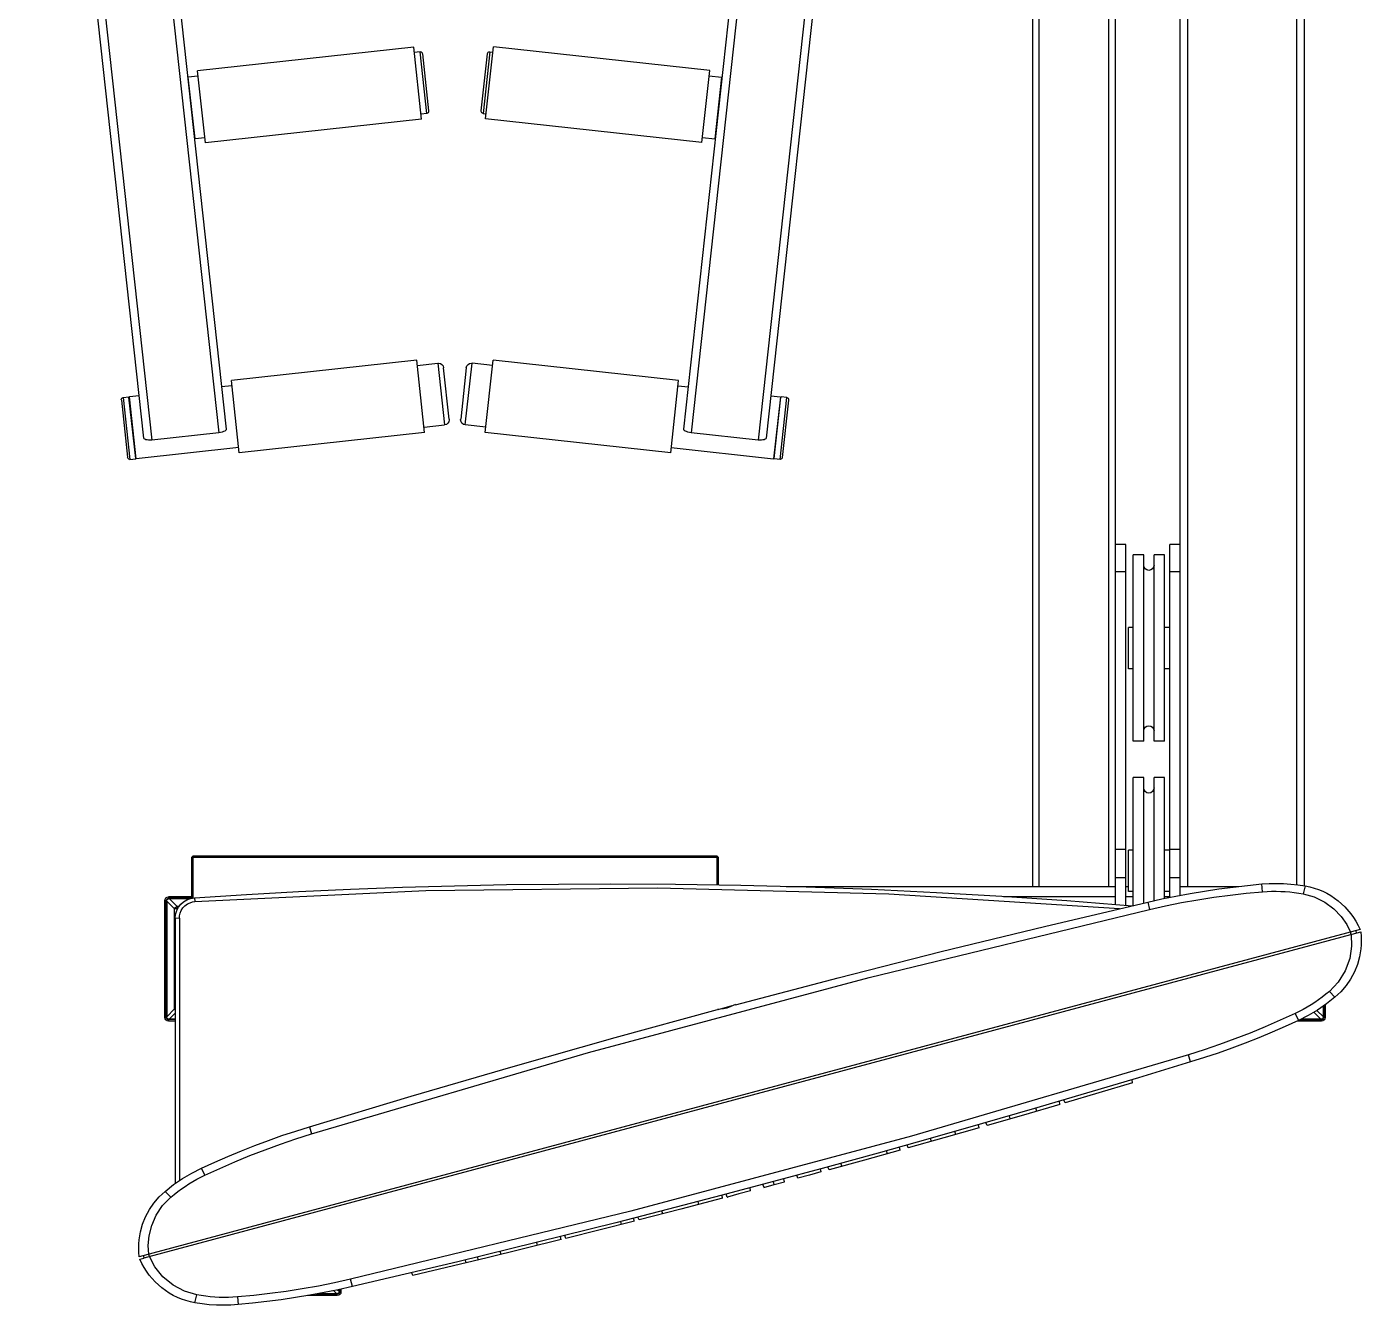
# Model space of a CAD drawing. Header units: millimetres. Extents: x 24547 to 62889, y 34568 to 56011.
# Drawn here: x 42416 to 43163, y 47022 to 47737 of the extents above; entities that cross this region are included whole.
import ezdxf

# ---------------------------------------------------------------- set-up
doc = ezdxf.new("R2010")
doc.units = ezdxf.units.MM

# ---------------------------------------------------------------- blocks, each defined once
blk = doc.blocks.new('A$C09155A46')
for points in [[(531.37, 186.86), (531.37, 1084.19)], [(561.57, 191.19), (561.57, 1084.19)], [(565.2, 195.34), (565.2, 1084.19)], [(615.91, 196.15), (615.91, 1084.19)], [(619.54, 195.56), (619.54, 1084.19)], [(492.74, 1045.55), (492.74, 195.34)], [(495.75, 195.34), (495.75, 1045.55)], [(528.37, 195.34), (528.37, 1045.55)], [(330.07, 408.5), (388.9, 945.77)], [(424.75, 918.05), (368.48, 404.3)], [(78.36, 404.3), (23.73, 903.14)], [(62.14, 907.36), (116.78, 408.5)], [(57.85, 625.03), (82.11, 403.45)], [(89.04, 628.44), (113.3, 406.88)], [(357.81, 628.44), (333.54, 406.88)], [(389, 625.03), (364.73, 403.45)], [(204.19, 586.62), (103.34, 575.56)], [(207.87, 553), (204.19, 586.62)], [(237.73, 553.14), (241.41, 586.75)], [(342.26, 575.7), (241.41, 586.75)], [(207.14, 584.51), (204.45, 584.21)], [(210.29, 555.69), (207.14, 584.51)], [(207.14, 584.51), (207.19, 584.51), (207.24, 584.51), (207.59, 584.45), (207.89, 584.27), (208.1, 583.99), (208.2, 583.65)], [(208.2, 583.65), (208.2, 583.65)], [(208.21, 583.54), (211.13, 556.88)], [(235.71, 556.88), (238.63, 583.54)], [(239.71, 584.51), (236.56, 555.69)], [(238.64, 583.65), (238.74, 583.99), (238.96, 584.27), (239.25, 584.45), (239.6, 584.51), (239.66, 584.51), (239.71, 584.51)], [(239.71, 584.51), (241.15, 584.35)], [(99.09, 572.67), (98.83, 572.36)], [(103.6, 573.16), (99.09, 572.67)], [(102.25, 543.86), (99.09, 572.67)], [(107.03, 541.95), (103.34, 575.56)], [(338.57, 542.1), (342.26, 575.7)], [(342, 573.31), (347.75, 572.67)], [(347.75, 572.67), (344.6, 543.86)], [(347.75, 572.67), (348.01, 572.36)], [(210.29, 555.69), (207.61, 555.4)], [(211.15, 556.76), (211.15, 556.71), (211.15, 556.65), (211.09, 556.3), (210.91, 556.01), (210.63, 555.79), (210.29, 555.69)], [(236.56, 555.69), (236.21, 555.79), (235.94, 556.01), (235.76, 556.3), (235.7, 556.65), (235.7, 556.71), (235.7, 556.76)], [(236.56, 555.69), (237.99, 555.53)], [(207.87, 553), (107.03, 541.95)], [(338.57, 542.1), (237.73, 553.14)], [(102.25, 543.86), (101.92, 544.12)], [(106.76, 544.35), (102.25, 543.86)], [(338.83, 544.49), (344.6, 543.86)], [(344.6, 543.86), (344.92, 544.12)], [(205.59, 440.64), (119.15, 431.17)], [(209.27, 407.02), (205.59, 440.64)], [(205.85, 438.24), (215.46, 439.28)], [(215.46, 439.28), (215.59, 439.3), (215.72, 439.3), (216.6, 439.13), (217.33, 438.68), (217.86, 438), (218.12, 437.15)], [(215.46, 439.28), (218.61, 410.47)], [(220.75, 413.16), (218.13, 437.12)], [(228.72, 437.12), (226.09, 413.14)], [(228.22, 410.47), (231.39, 439.28)], [(228.72, 437.15), (228.98, 438), (229.51, 438.68), (230.25, 439.13), (231.13, 439.3), (231.25, 439.3), (231.39, 439.28)], [(240.98, 438.24), (231.39, 439.28)], [(237.57, 407.02), (241.26, 440.64)], [(327.69, 431.17), (241.26, 440.64)], [(122.83, 397.55), (119.15, 431.17)], [(324, 397.55), (327.69, 431.17)], [(67.85, 422.15), (67.85, 422.2), (67.85, 422.25), (67.91, 422.61), (68.09, 422.9), (68.36, 423.11), (68.71, 423.22)], [(68.71, 423.22), (71.4, 423.52)], [(68.71, 423.22), (71.86, 394.4)], [(74.55, 394.78), (71.41, 423.42)], [(71.69, 423.54), (71.43, 423.22)], [(76.2, 424.04), (71.69, 423.54)], [(74.84, 394.73), (71.69, 423.54)], [(119.42, 428.76), (114.62, 428.24)], [(327.43, 428.76), (332.23, 428.24)], [(370.65, 424.04), (375.16, 423.54)], [(375.16, 423.54), (372, 394.73)], [(372.3, 394.78), (375.44, 423.42)], [(374.98, 394.4), (378.13, 423.22)], [(375.16, 423.54), (375.41, 423.22)], [(378.13, 423.22), (375.45, 423.52)], [(378.13, 423.22), (378.48, 423.11), (378.75, 422.9), (378.94, 422.61), (379, 422.25), (379, 422.2), (378.99, 422.15)], [(67.87, 422.03), (70.79, 395.38)], [(378.98, 422.03), (376.05, 395.29)], [(220.75, 413.14), (220.76, 413.01), (220.76, 412.88), (220.6, 412), (220.15, 411.26), (219.47, 410.73), (218.61, 410.47)], [(228.22, 410.47), (227.37, 410.73), (226.69, 411.26), (226.24, 412), (226.07, 412.88), (226.08, 413.01), (226.09, 413.14)], [(113.3, 406.88), (82.11, 403.45)], [(116.78, 408.5), (116.71, 408.22), (116.48, 407.93), (116.07, 407.64), (115.53, 407.38), (114.86, 407.18), (114.1, 406.99), (113.3, 406.88)], [(209.27, 407.02), (122.83, 397.55)], [(209.01, 409.43), (218.61, 410.47)], [(237.83, 409.43), (228.22, 410.47)], [(324, 397.55), (237.57, 407.02)], [(333.54, 406.88), (332.74, 406.99), (331.99, 407.18), (331.32, 407.38), (330.78, 407.64), (330.36, 407.93), (330.12, 408.22), (330.07, 408.5)], [(364.73, 403.45), (333.54, 406.88)], [(122.57, 399.96), (74.84, 394.73)], [(82.11, 403.45), (81.3, 403.4), (80.53, 403.4), (79.83, 403.48), (79.23, 403.61), (78.78, 403.8), (78.48, 404.02), (78.36, 404.3)], [(324.27, 399.96), (372, 394.73)], [(368.48, 404.3), (368.37, 404.02), (368.07, 403.8), (367.61, 403.61), (367.01, 403.48), (366.32, 403.4), (365.54, 403.4), (364.73, 403.45)], [(71.86, 394.4), (71.81, 394.4), (71.76, 394.4), (71.41, 394.47), (71.12, 394.65), (70.9, 394.92), (70.8, 395.26)], [(71.86, 394.4), (74.55, 394.7)], [(74.84, 394.73), (74.52, 394.99)], [(372, 394.73), (372.33, 394.99)], [(374.98, 394.4), (372.29, 394.7)], [(376.05, 395.26), (375.94, 394.92), (375.73, 394.65), (375.44, 394.47), (375.09, 394.4), (375.03, 394.4), (374.98, 394.4)], [(536.22, 354.75), (531.37, 354.75)], [(536.22, 186.52), (536.22, 354.75)], [(556.74, 190.22), (556.74, 354.75)], [(561.57, 354.75), (556.74, 354.75)], [(539.73, 262.97), (539.73, 349.92)], [(544.56, 349.92), (539.73, 349.92)], [(544.56, 262.97), (544.56, 349.92)], [(554.23, 349.92), (549.39, 349.92)], [(549.39, 262.97), (549.39, 349.92)], [(554.23, 262.97), (554.23, 349.92)], [(549.39, 345.09), (549.2, 344.15), (548.69, 343.38), (547.92, 342.86), (546.99, 342.67), (546.04, 342.86), (545.27, 343.38), (544.75, 344.15), (544.56, 345.09)], [(536.22, 342.03), (531.37, 342.03)], [(561.57, 342.03), (556.74, 342.03)], [(537.42, 296.78), (537.42, 316.11)], [(539.73, 316.11), (537.42, 316.11)], [(556.74, 316.11), (554.23, 316.11)], [(539.73, 296.78), (537.42, 296.78)], [(556.74, 296.78), (554.23, 296.78)], [(544.56, 267.8), (544.75, 268.74), (545.27, 269.5), (546.04, 270.02), (546.99, 270.21), (547.92, 270.02), (548.69, 269.5), (549.2, 268.74), (549.39, 267.8)], [(544.56, 262.97), (539.73, 262.97)], [(554.23, 262.97), (549.39, 262.97)], [(539.73, 186.42), (539.73, 246.06)], [(544.56, 246.06), (539.73, 246.06)], [(544.56, 187.57), (544.56, 246.06)], [(549.39, 188.66), (549.39, 246.06)], [(554.23, 246.06), (549.39, 246.06)], [(554.23, 189.73), (554.23, 246.06)], [(549.39, 241.22), (549.2, 240.29), (548.69, 239.52), (547.92, 239.01), (546.99, 238.82), (546.04, 239.01), (545.27, 239.52), (544.75, 240.29), (544.56, 241.22)], [(536.22, 212.51), (531.37, 212.51)], [(537.42, 192.93), (537.42, 212.24)], [(539.73, 212.24), (537.42, 212.24)], [(556.74, 212.24), (554.23, 212.24)], [(561.57, 212.51), (556.74, 212.51)], [(100.56, 208.84), (101.17, 209.45)], [(100.56, 208.84), (100.56, 189.83)], [(101.17, 208.86), (100.87, 209.15)], [(345.68, 209.45), (101.17, 209.45)], [(345.68, 208.86), (101.17, 208.86)], [(101.17, 208.86), (101.17, 189.94)], [(345.68, 209.45), (346.28, 208.84)], [(345.68, 208.86), (345.98, 209.15)], [(345.68, 195.85), (345.68, 208.86)], [(346.28, 195.85), (346.28, 208.84)], [(536.22, 199.3), (531.37, 199.3)], [(561.57, 199.3), (556.74, 199.3)], [(102.01, 190.04), (126.21, 191.56), (150.43, 192.88), (174.66, 194), (198.89, 194.91), (223.13, 195.62), (247.38, 196.13), (271.63, 196.44), (295.88, 196.54), (326.33, 196.38), (356.77, 195.9), (387.19, 195.1), (417.61, 193.98), (448.02, 192.54), (478.4, 190.79), (508.77, 188.71), (539.12, 186.32)], [(102.13, 188.23), (209.88, 193.44), (317.79, 194.64), (425.67, 191.81), (533.33, 184.96)], [(377.79, 195.34), (531.37, 195.34)], [(536.22, 195.34), (537.42, 195.34)], [(539.73, 192.93), (537.42, 192.93)], [(546.43, 188.01), (553.01, 189.47), (559.62, 190.81), (566.25, 192.04), (572.9, 193.15), (579.57, 194.15), (586.26, 195.03), (592.96, 195.8), (599.68, 196.45)], [(556.74, 192.93), (554.23, 192.93)], [(561.57, 195.34), (588.98, 195.34)], [(599.68, 196.45), (603.04, 196.66), (606.41, 196.73), (609.78, 196.66), (613.15, 196.44), (616.5, 196.07), (619.84, 195.56)], [(599.99, 192.83), (599.68, 196.45)], [(599.99, 192.83), (602.12, 192.97), (604.23, 193.05), (606.35, 193.07), (608.46, 193.02), (610.57, 192.92), (612.66, 192.75), (614.76, 192.51), (616.86, 192.23), (618.94, 191.86)], [(619.84, 195.56), (618.94, 191.86)], [(619.84, 195.56), (621.96, 195.12), (624.03, 194.54), (626.06, 193.85), (628.03, 193.03), (629.94, 192.1), (631.78, 191.05), (633.55, 189.89), (635.24, 188.63), (638.38, 185.81), (641.17, 182.6), (642.41, 180.87), (643.55, 179.06), (644.58, 177.16), (645.49, 175.2)], [(88.16, 188.76), (88.3, 189.44), (88.67, 190), (89.22, 190.37), (89.9, 190.51)], [(88.16, 134.27), (88.16, 188.76)], [(88.16, 188.76), (88.83, 188.76)], [(88.83, 188.76), (88.92, 189.18), (89.15, 189.52), (89.49, 189.75), (89.9, 189.83)], [(88.83, 134.27), (88.83, 188.76)], [(89.03, 188.5), (89.08, 188.87), (89.25, 189.18), (89.49, 189.43), (89.8, 189.58), (90.16, 189.64)], [(89.03, 188.5), (89.03, 134.54)], [(92.7, 184.83), (89.03, 188.5)], [(100.56, 190.51), (89.9, 190.51)], [(89.9, 190.51), (89.9, 189.83)], [(100.54, 189.83), (89.9, 189.83)], [(90.16, 189.64), (99.89, 189.64)], [(93.83, 185.96), (90.16, 189.64)], [(92.99, 180.42), (93.17, 182.28), (93.68, 184.02), (94.5, 185.61), (95.6, 187.01), (96.92, 188.19), (98.46, 189.12), (100.16, 189.75), (102.01, 190.05)], [(94.92, 180.51), (94.99, 181.59), (95.27, 182.81), (95.78, 184.06), (96.55, 185.26), (97.54, 186.32), (98.67, 187.15), (99.88, 187.72), (101.05, 188.07), (102.13, 188.23)], [(102.01, 190.05), (102.13, 188.23)], [(354.29, 140.17), (402.17, 152.75), (450.16, 164.91), (498.24, 176.66), (546.43, 188.01)], [(531.37, 190.51), (479.19, 190.51)], [(539.73, 190.51), (536.22, 190.51)], [(546.43, 188.01), (547.33, 184.62)], [(547.33, 184.62), (554.77, 186.26), (562.25, 187.74), (569.75, 189.06), (577.27, 190.24), (584.83, 191.25), (592.39, 192.12), (599.99, 192.83)], [(556.74, 190.51), (554.23, 190.51)], [(618.94, 191.86), (624.11, 190.4), (628.97, 188.01), (633.17, 184.91), (636.61, 181.34), (639.23, 177.62), (641.06, 174.01)], [(92.7, 184.83), (92.79, 185.16), (92.96, 185.46), (93.21, 185.7), (93.51, 185.87), (93.83, 185.96)], [(92.7, 138.22), (92.7, 184.83)], [(94.06, 184.83), (92.7, 184.83)], [(94.92, 180.51), (92.99, 180.42)], [(93.83, 184.28), (93.83, 185.96)], [(94.79, 185.96), (93.83, 185.96)], [(94.92, 180.51), (94.92, 58.14)], [(156.5, 79.91), (285.63, 117.83), (416.54, 152.9), (547.33, 184.62)], [(645.49, 175.2), (76.21, 22.66)], [(92.99, 180.42), (92.99, 56.8)], [(643.82, 173.56), (643.61, 174.7)], [(78.48, 22.07), (645.78, 174.08)], [(645.79, 174.08), (645.97, 172.02), (646.04, 169.95), (645.98, 168.05), (645.83, 166.17), (645.57, 164.3), (645.21, 162.46), (644.2, 158.87), (642.81, 155.42), (641.06, 152.14), (638.96, 149.06), (636.52, 146.21), (633.76, 143.62)], [(641.27, 172.86), (640.97, 173.98)], [(641.36, 172.89), (641.53, 167.5)], [(641.53, 167.5), (640.61, 161.65), (638.48, 155.9), (635.27, 150.72), (631.13, 146.37)], [(631.13, 146.37), (629.5, 145.01), (627.83, 143.71), (626.14, 142.48), (624.41, 141.26), (622.64, 140.12), (620.83, 139.02), (618.98, 137.98), (617.1, 136.99), (615.2, 136.06)], [(633.76, 143.62), (629.77, 140.49), (625.6, 137.64), (621.25, 135.06), (616.74, 132.77)], [(633.76, 143.62), (631.13, 146.37)], [(89.03, 134.54), (92.7, 138.22)], [(92.99, 137.55), (92.7, 138.22)], [(92.7, 138.22), (92.99, 138.22)], [(155.59, 83.28), (202.99, 97.55), (250.51, 111.42), (298.14, 124.87), (345.89, 137.92)], [(354.3, 140.18), (353.18, 139.74), (351.79, 139.1), (350.23, 138.56), (348.61, 138.24), (347.08, 138.1), (345.89, 137.93)], [(345.89, 137.93), (345.89, 137.92)], [(346.09, 137.98), (349.41, 138.87), (352.73, 139.75)], [(625.37, 137.5), (628.34, 134.54)], [(628.34, 134.54), (628.34, 139.47)], [(628.52, 139.6), (628.52, 134.27)], [(629.2, 140.09), (629.2, 134.27)], [(89.9, 132.54), (89.22, 132.68), (88.67, 133.05), (88.3, 133.6), (88.16, 134.27)], [(88.16, 134.27), (88.83, 134.27)], [(89.9, 133.22), (89.49, 133.3), (89.15, 133.52), (88.92, 133.86), (88.83, 134.27)], [(90.16, 133.4), (89.8, 133.46), (89.49, 133.62), (89.25, 133.87), (89.08, 134.18), (89.03, 134.54)], [(89.9, 133.22), (89.9, 132.54)], [(92.99, 133.22), (89.9, 133.22)], [(92.99, 132.54), (89.9, 132.54)], [(90.16, 133.4), (92.99, 136.24)], [(92.99, 133.4), (90.16, 133.4)], [(615.2, 136.06), (608.26, 132.88), (601.27, 129.84), (594.23, 126.94), (587.13, 124.21), (579.97, 121.6), (572.75, 119.14), (565.49, 116.84)], [(616.74, 132.77), (610.6, 129.98), (604.42, 127.29), (598.19, 124.71), (591.91, 122.23), (585.59, 119.87), (579.23, 117.62), (572.84, 115.48), (566.4, 113.45)], [(615.2, 136.06), (616.74, 132.77)], [(627.47, 132.54), (616.22, 132.54)], [(617.65, 133.22), (627.47, 133.22)], [(627.21, 133.4), (618.04, 133.4)], [(623.97, 136.64), (627.21, 133.4)], [(628.34, 134.54), (628.28, 134.18), (628.12, 133.87), (627.89, 133.62), (627.57, 133.46), (627.21, 133.4)], [(629.2, 134.27), (629.06, 133.6), (628.7, 133.05), (628.15, 132.68), (627.47, 132.54)], [(628.52, 134.27), (628.44, 133.86), (628.21, 133.52), (627.88, 133.3), (627.47, 133.22)], [(627.47, 132.54), (627.47, 133.22)], [(629.2, 134.27), (628.52, 134.27)], [(565.49, 116.84), (436.37, 78.91), (305.45, 43.83), (174.67, 12.11)], [(566.4, 113.46), (542.19, 106.12), (517.95, 98.88), (493.69, 91.75), (469.39, 84.72), (445.06, 77.81), (420.7, 70.99), (396.31, 64.29), (371.9, 57.69), (347.45, 51.2), (322.98, 44.81), (298.48, 38.53), (273.95, 32.36), (249.39, 26.29), (224.81, 20.33), (200.2, 14.48), (175.57, 8.74)], [(566.4, 113.45), (565.49, 116.84)], [(539.42, 103.76), (523.66, 99.06), (507.89, 94.4)], [(539.39, 103.75), (539.15, 105.2)], [(505.46, 93.69), (488.51, 88.73), (471.54, 83.83)], [(505.49, 93.69), (505.23, 95.12)], [(507.9, 94.39), (507.4, 95.76)], [(507.9, 94.39), (507.89, 94.4)], [(482.3, 86.93), (481.97, 88.33)], [(494.73, 90.53), (494.23, 91.9)], [(105.26, 63.96), (111.4, 66.76), (117.59, 69.45), (123.82, 72.03), (130.09, 74.5), (136.41, 76.86), (142.76, 79.11), (149.16, 81.25), (155.59, 83.28)], [(155.59, 83.28), (156.5, 79.91)], [(467.85, 82.77), (451.3, 78.06), (434.75, 73.4)], [(457.03, 79.68), (456.53, 81.04)], [(467.81, 82.75), (467.56, 84.19)], [(471.52, 83.82), (471.02, 85.18)], [(471.52, 83.82), (471.54, 83.83)], [(106.79, 60.68), (113.73, 63.86), (120.72, 66.89), (127.77, 69.79), (134.87, 72.54), (142.03, 75.14), (149.24, 77.59), (156.5, 79.91)], [(434.71, 73.39), (434.21, 74.75)], [(445.5, 76.42), (445.24, 77.85)], [(430.94, 72.33), (414.41, 67.74), (397.87, 63.2)], [(425.03, 70.68), (424.69, 72.1)], [(430.98, 72.34), (430.74, 73.78)], [(434.71, 73.39), (434.75, 73.4)], [(88.24, 53.13), (92.22, 56.25), (96.4, 59.1), (100.75, 61.67), (105.26, 63.96)], [(106.79, 60.68), (105.26, 63.96)], [(394.11, 62.18), (393.85, 63.61)], [(397.83, 63.19), (397.34, 64.56)], [(397.83, 63.19), (397.87, 63.2)], [(403.8, 64.82), (403.38, 66.21)], [(90.87, 50.36), (92.49, 51.72), (94.15, 53.02), (95.85, 54.27), (97.59, 55.47), (99.36, 56.62), (101.17, 57.71), (103.01, 58.75), (104.88, 59.74), (106.79, 60.68)], [(367.52, 55), (367.03, 56.37)], [(367.48, 55), (372.27, 56.29), (377.06, 57.58)], [(372.27, 56.28), (371.89, 57.68)], [(377.04, 57.55), (376.78, 58.98)], [(383.29, 59.25), (382.78, 60.61)], [(383.29, 59.25), (383.31, 59.26)], [(394.06, 62.18), (388.69, 60.71), (383.31, 59.26)], [(76.21, 22.66), (76.03, 24.72), (75.96, 26.78), (76.02, 28.68), (76.17, 30.57), (76.43, 32.43), (76.79, 34.27), (77.8, 37.86), (79.19, 41.32), (80.94, 44.6), (83.04, 47.68), (85.48, 50.53), (88.24, 53.13)], [(80.63, 23.84), (80.42, 27.88), (80.82, 32.4), (82.01, 37.2), (84.1, 41.99), (87.11, 46.51), (90.87, 50.36)], [(88.24, 53.13), (90.87, 50.36)], [(348.21, 49.9), (328.78, 44.82), (309.33, 39.81)], [(348.18, 49.88), (347.96, 51.32)], [(350.42, 50.47), (349.93, 51.84)], [(350.42, 50.47), (350.46, 50.48)], [(361.22, 53.33), (355.84, 51.91), (350.46, 50.48)], [(361.26, 53.33), (361.01, 54.78)], [(367.52, 55.01), (367.48, 55)], [(320.32, 42.62), (319.85, 44)], [(337.16, 46.99), (336.88, 48.41)], [(307.08, 39.22), (291.13, 35.17), (275.18, 31.17)], [(301.05, 37.68), (300.71, 39.09)], [(307.04, 39.21), (306.79, 40.64)], [(309.28, 39.78), (308.76, 41.13)], [(309.28, 39.78), (309.33, 39.81)], [(272.94, 30.6), (272.7, 32.03)], [(275.18, 31.16), (274.68, 32.53)], [(275.18, 31.16), (275.18, 31.17)], [(272.92, 30.61), (238.38, 22.11), (203.78, 13.84)], [(244.97, 23.71), (244.5, 25.09)], [(261.87, 27.85), (261.6, 29.28)], [(76.51, 21.54), (78.38, 22.04)], [(102.16, 1.17), (100.04, 1.62), (97.96, 2.19), (95.94, 2.89), (93.97, 3.7), (92.06, 4.64), (90.22, 5.68), (88.45, 6.84), (86.75, 8.1), (83.61, 10.93), (80.83, 14.13), (79.59, 15.86), (78.45, 17.68), (77.42, 19.57), (76.51, 21.54)], [(78.48, 22.07), (78.12, 23.06)], [(81.03, 22.75), (80.72, 23.87)], [(83.53, 17.92), (80.93, 22.72)], [(228.63, 19.75), (228.3, 21.16)], [(234.27, 21.11), (234.02, 22.54)], [(103.05, 4.87), (97.32, 6.55), (91.96, 9.42), (87.26, 13.31), (83.53, 17.92)], [(203.81, 13.83), (203.31, 15.21)], [(203.81, 13.83), (203.78, 13.84)], [(174.67, 12.11), (167.22, 10.48), (159.75, 9), (152.25, 7.67), (144.72, 6.5), (137.17, 5.48), (129.6, 4.62), (122.01, 3.91)], [(175.57, 8.72), (168.99, 7.26), (162.38, 5.92), (155.74, 4.69), (149.09, 3.58), (142.42, 2.59), (135.74, 1.71), (129.03, 0.95), (122.32, 0.3)], [(166.84, 6.84), (168.28, 5.39)], [(169.41, 6.52), (169.36, 6.16), (169.2, 5.85), (168.96, 5.61), (168.65, 5.46), (168.28, 5.39)], [(169.61, 6.26), (169.53, 5.85), (169.3, 5.51), (168.96, 5.28), (168.55, 5.2)], [(170.28, 6.26), (170.14, 5.58), (169.77, 5.03), (169.22, 4.66), (168.55, 4.52)], [(168.72, 7.21), (169.41, 6.52)], [(169.41, 6.52), (169.41, 7.37)], [(169.61, 7.41), (169.61, 6.26)], [(170.28, 6.26), (169.61, 6.26)], [(170.28, 7.57), (170.28, 6.26)], [(175.57, 8.72), (174.67, 12.11)], [(175.57, 8.72), (175.57, 8.74)], [(102.16, 1.17), (103.05, 4.87)], [(122.32, 0.3), (118.95, 0.07), (115.58, 0), (112.21, 0.07), (108.85, 0.29), (105.5, 0.66), (102.16, 1.17)], [(122.01, 3.91), (119.88, 3.76), (117.77, 3.69), (115.65, 3.66), (113.54, 3.71), (111.43, 3.82), (109.33, 3.98), (107.23, 4.22), (105.14, 4.52), (103.05, 4.87)], [(122.01, 3.91), (122.32, 0.3)], [(168.55, 4.52), (154.67, 4.52)], [(158.47, 5.2), (168.55, 5.2)], [(168.28, 5.39), (159.54, 5.39)], [(168.55, 4.52), (168.55, 5.2)]]:
    blk.add_lwpolyline(points)

msp = doc.modelspace()

# ---------------------------------------------------------------- block references
at = {"xscale": 1.2, "yscale": 1.2, "zscale": 1.2}
msp.add_blockref('A$C09155A46', (42387.53, 47021.81), dxfattribs=at)

doc.saveas('drawing.dxf')
